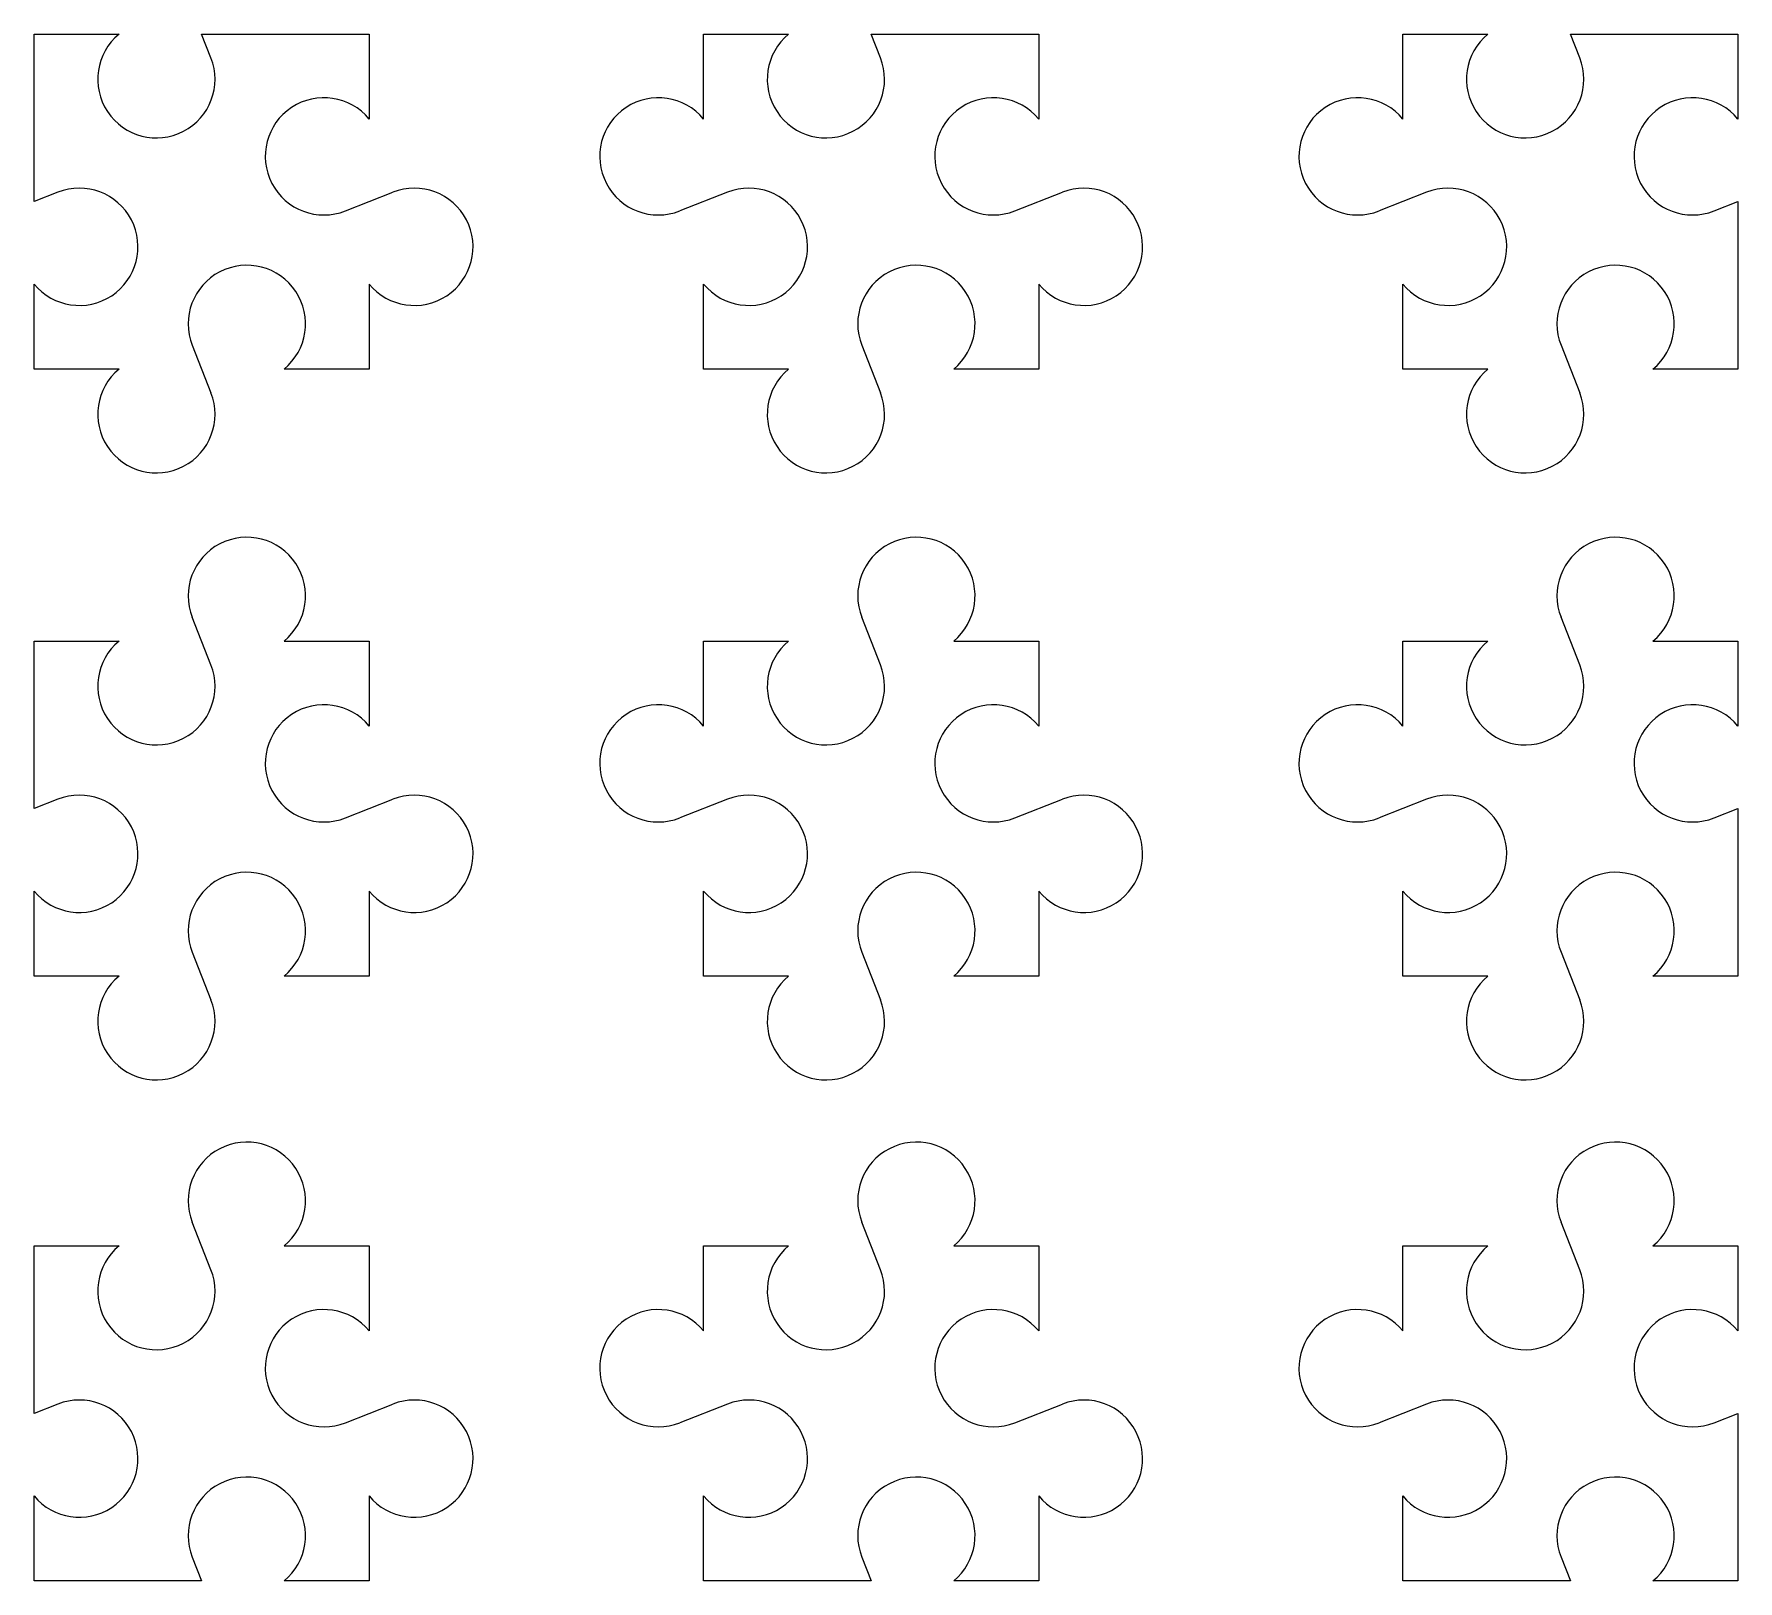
# Model space of a CAD drawing. Header units: millimetres. Extents: x 0 to 452, y -27 to 182.
# Drawn here: x 221.7 to 451.5, y -27 to 181.7 of the extents above; entities that cross this region are included whole.
import ezdxf

# ---------------------------------------------------------------- set-up
doc = ezdxf.new("R2010")
doc.units = ezdxf.units.MM
doc.header["$MEASUREMENT"] = 0
doc.layers.add('Default', color=7, linetype='Continuous')

msp = doc.modelspace()

# ---------------------------------------------------------------- linework, layer by layer
at = {"layer": 'Default', "color": 5}
for points in [[(221.7245, 181.6503), (221.7245, 181.6503), (233.1867, 181.6503), (233.1867, 181.6503)], [(221.7245, 159.0552), (221.7245, 159.0552), (221.7245, 181.6503), (221.7245, 181.6503)], [(245.58, 178.4399), (245.58, 178.4399), (244.3195, 181.6503), (244.3195, 181.6503)], [(244.3195, 181.6503), (244.3195, 181.6503), (266.9146, 181.6503), (266.9146, 181.6503)], [(266.9146, 181.6503), (266.9146, 181.6503), (266.9146, 170.188), (266.9146, 170.188)], [(312.0203, 181.6503), (312.0203, 181.6503), (323.4826, 181.6503), (323.4826, 181.6503)], [(312.0203, 170.1881), (312.0203, 170.1881), (312.0203, 181.6503), (312.0203, 181.6503)], [(335.876, 178.4399), (335.876, 178.4399), (334.6154, 181.6503), (334.6154, 181.6503)], [(334.6154, 181.6503), (334.6154, 181.6503), (357.2105, 181.6503), (357.2105, 181.6503)], [(357.2105, 181.6503), (357.2105, 181.6503), (357.2105, 170.1881), (357.2105, 170.1881)], [(406.32, 181.6503), (406.32, 181.6503), (417.7822, 181.6503), (417.7822, 181.6503)], [(406.32, 170.1881), (406.32, 170.1881), (406.32, 181.6503), (406.32, 181.6503)], [(430.1756, 178.4399), (430.1756, 178.4399), (428.9151, 181.6503), (428.9151, 181.6503)], [(428.9151, 181.6503), (428.9151, 181.6503), (451.5101, 181.6503), (451.5101, 181.6503)], [(451.5101, 181.6503), (451.5101, 181.6503), (451.5101, 170.1881), (451.5101, 170.1881)], [(224.9348, 160.3157), (224.9348, 160.3157), (221.7245, 159.0552), (221.7245, 159.0552)], [(263.7042, 157.7947), (263.7042, 157.7947), (270.1249, 160.3157), (270.1249, 160.3157)], [(315.2308, 160.3157), (315.2308, 160.3157), (308.81, 157.7947), (308.81, 157.7947)], [(354.0001, 157.7947), (354.0001, 157.7947), (360.4209, 160.3157), (360.4209, 160.3157)], [(409.5304, 160.3157), (409.5304, 160.3157), (403.1096, 157.7947), (403.1096, 157.7947)], [(448.2998, 157.7947), (448.2998, 157.7947), (451.5101, 159.0552), (451.5101, 159.0552)], [(451.5101, 159.0552), (451.5101, 159.0552), (451.5101, 136.4602), (451.5101, 136.4602)], [(221.7245, 136.4602), (221.7245, 136.4602), (221.7245, 147.9224), (221.7245, 147.9224)], [(266.9146, 147.9224), (266.9146, 147.9224), (266.9146, 136.4602), (266.9146, 136.4602)], [(312.0203, 136.4602), (312.0203, 136.4602), (312.0203, 147.9224), (312.0203, 147.9224)], [(357.2105, 147.9224), (357.2105, 147.9224), (357.2105, 136.4602), (357.2105, 136.4602)], [(406.32, 136.4602), (406.32, 136.4602), (406.32, 147.9224), (406.32, 147.9224)], [(243.059, 139.6705), (243.059, 139.6705), (245.58, 133.2498), (245.58, 133.2498)], [(333.3549, 139.6705), (333.3549, 139.6705), (335.876, 133.2498), (335.876, 133.2498)], [(427.6546, 139.6705), (427.6546, 139.6705), (430.1756, 133.2498), (430.1756, 133.2498)], [(233.1867, 136.4602), (233.1867, 136.4602), (221.7245, 136.4602), (221.7245, 136.4602)], [(266.9146, 136.4602), (266.9146, 136.4602), (255.4524, 136.4602), (255.4524, 136.4602)], [(323.4826, 136.4602), (323.4826, 136.4602), (312.0203, 136.4602), (312.0203, 136.4602)], [(357.2105, 136.4602), (357.2105, 136.4602), (345.7482, 136.4602), (345.7482, 136.4602)], [(417.7822, 136.4602), (417.7822, 136.4602), (406.32, 136.4602), (406.32, 136.4602)], [(451.5101, 136.4602), (451.5101, 136.4602), (440.0479, 136.4602), (440.0479, 136.4602)], [(245.58, 96.5598), (245.58, 96.5598), (243.059, 102.9805), (243.059, 102.9805)], [(335.876, 96.5598), (335.876, 96.5598), (333.3549, 102.9805), (333.3549, 102.9805)], [(430.1756, 96.5598), (430.1756, 96.5598), (427.6546, 102.9805), (427.6546, 102.9805)], [(221.7245, 99.7702), (221.7245, 99.7702), (233.1867, 99.7702), (233.1867, 99.7702)], [(221.7245, 77.1751), (221.7245, 77.1751), (221.7245, 99.7702), (221.7245, 99.7702)], [(255.4523, 99.7702), (255.4523, 99.7702), (266.9146, 99.7702), (266.9146, 99.7702)], [(266.9146, 99.7702), (266.9146, 99.7702), (266.9146, 88.308), (266.9146, 88.308)], [(312.0203, 88.308), (312.0203, 88.308), (312.0203, 99.7702), (312.0203, 99.7702)], [(312.0203, 99.7702), (312.0203, 99.7702), (323.4826, 99.7702), (323.4826, 99.7702)], [(345.7482, 99.7702), (345.7482, 99.7702), (357.2105, 99.7702), (357.2105, 99.7702)], [(357.2105, 99.7702), (357.2105, 99.7702), (357.2105, 88.308), (357.2105, 88.308)], [(406.32, 99.7702), (406.32, 99.7702), (417.7822, 99.7702), (417.7822, 99.7702)], [(406.32, 88.308), (406.32, 88.308), (406.32, 99.7702), (406.32, 99.7702)], [(440.0479, 99.7702), (440.0479, 99.7702), (451.5101, 99.7702), (451.5101, 99.7702)], [(451.5101, 99.7702), (451.5101, 99.7702), (451.5101, 88.308), (451.5101, 88.308)], [(224.9348, 78.4356), (224.9348, 78.4356), (221.7245, 77.1751), (221.7245, 77.1751)], [(263.7042, 75.9146), (263.7042, 75.9146), (270.1249, 78.4356), (270.1249, 78.4356)], [(315.2308, 78.4356), (315.2308, 78.4356), (308.81, 75.9146), (308.81, 75.9146)], [(354.0001, 75.9146), (354.0001, 75.9146), (360.4209, 78.4356), (360.4209, 78.4356)], [(409.5304, 78.4356), (409.5304, 78.4356), (403.1096, 75.9146), (403.1096, 75.9146)], [(448.2998, 75.9146), (448.2998, 75.9146), (451.5101, 77.1751), (451.5101, 77.1751)], [(451.5101, 77.1751), (451.5101, 77.1751), (451.5101, 54.5801), (451.5101, 54.5801)], [(221.7245, 54.5801), (221.7245, 54.5801), (221.7245, 66.0423), (221.7245, 66.0423)], [(266.9146, 66.0423), (266.9146, 66.0423), (266.9146, 54.5801), (266.9146, 54.5801)], [(312.0203, 54.5801), (312.0203, 54.5801), (312.0203, 66.0423), (312.0203, 66.0423)], [(357.2105, 66.0423), (357.2105, 66.0423), (357.2105, 54.5801), (357.2105, 54.5801)], [(406.32, 54.5801), (406.32, 54.5801), (406.32, 66.0423), (406.32, 66.0423)], [(243.059, 57.7904), (243.059, 57.7904), (245.58, 51.3696), (245.58, 51.3696)], [(333.3549, 57.7904), (333.3549, 57.7904), (335.876, 51.3696), (335.876, 51.3696)], [(427.6546, 57.7904), (427.6546, 57.7904), (430.1756, 51.3696), (430.1756, 51.3696)], [(233.1867, 54.5801), (233.1867, 54.5801), (221.7245, 54.5801), (221.7245, 54.5801)], [(266.9146, 54.5801), (266.9146, 54.5801), (255.4523, 54.5801), (255.4523, 54.5801)], [(323.4826, 54.5801), (323.4826, 54.5801), (312.0203, 54.5801), (312.0203, 54.5801)], [(357.2105, 54.5801), (357.2105, 54.5801), (345.7482, 54.5801), (345.7482, 54.5801)], [(417.7822, 54.5801), (417.7822, 54.5801), (406.32, 54.5801), (406.32, 54.5801)], [(451.5101, 54.5801), (451.5101, 54.5801), (440.0479, 54.5801), (440.0479, 54.5801)], [(245.58, 14.9712), (245.58, 14.9712), (243.059, 21.392), (243.059, 21.392)], [(335.876, 14.9712), (335.876, 14.9712), (333.3549, 21.392), (333.3549, 21.392)], [(430.1756, 14.9712), (430.1756, 14.9712), (427.6546, 21.392), (427.6546, 21.392)], [(221.7245, 18.1815), (221.7245, 18.1815), (233.1867, 18.1815), (233.1867, 18.1815)], [(221.7245, -4.4135), (221.7245, -4.4135), (221.7245, 18.1815), (221.7245, 18.1815)], [(255.4523, 18.1815), (255.4523, 18.1815), (266.9146, 18.1815), (266.9146, 18.1815)], [(266.9146, 18.1815), (266.9146, 18.1815), (266.9146, 6.7193), (266.9146, 6.7193)], [(312.0203, 18.1815), (312.0203, 18.1815), (323.4826, 18.1815), (323.4826, 18.1815)], [(312.0203, 6.7193), (312.0203, 6.7193), (312.0203, 18.1815), (312.0203, 18.1815)], [(345.7482, 18.1815), (345.7482, 18.1815), (357.2105, 18.1815), (357.2105, 18.1815)], [(357.2105, 18.1815), (357.2105, 18.1815), (357.2105, 6.7193), (357.2105, 6.7193)], [(406.32, 18.1815), (406.32, 18.1815), (417.7822, 18.1815), (417.7822, 18.1815)], [(406.32, 6.7193), (406.32, 6.7193), (406.32, 18.1815), (406.32, 18.1815)], [(440.0479, 18.1815), (440.0479, 18.1815), (451.5101, 18.1815), (451.5101, 18.1815)], [(451.5101, 18.1815), (451.5101, 18.1815), (451.5101, 6.7193), (451.5101, 6.7193)], [(224.9348, -3.153), (224.9348, -3.153), (221.7245, -4.4135), (221.7245, -4.4135)], [(263.7042, -5.674), (263.7042, -5.674), (270.1249, -3.153), (270.1249, -3.153)], [(315.2308, -3.153), (315.2308, -3.153), (308.81, -5.674), (308.81, -5.674)], [(354.0001, -5.674), (354.0001, -5.674), (360.4209, -3.153), (360.4209, -3.153)], [(409.5304, -3.153), (409.5304, -3.153), (403.1096, -5.674), (403.1096, -5.674)], [(448.2998, -5.674), (448.2998, -5.674), (451.5101, -4.4135), (451.5101, -4.4135)], [(451.5101, -4.4135), (451.5101, -4.4135), (451.5101, -27.0086), (451.5101, -27.0086)], [(221.7245, -27.0086), (221.7245, -27.0086), (221.7245, -15.5463), (221.7245, -15.5463)], [(266.9146, -15.5463), (266.9146, -15.5463), (266.9146, -27.0086), (266.9146, -27.0086)], [(312.0203, -27.0086), (312.0203, -27.0086), (312.0203, -15.5463), (312.0203, -15.5463)], [(357.2105, -15.5463), (357.2105, -15.5463), (357.2105, -27.0086), (357.2105, -27.0086)], [(406.32, -27.0086), (406.32, -27.0086), (406.32, -15.5463), (406.32, -15.5463)], [(243.059, -23.7982), (243.059, -23.7982), (244.3195, -27.0086), (244.3195, -27.0086)], [(333.3549, -23.7982), (333.3549, -23.7982), (334.6154, -27.0086), (334.6154, -27.0086)], [(427.6546, -23.7982), (427.6546, -23.7982), (428.9151, -27.0086), (428.9151, -27.0086)], [(244.3195, -27.0086), (244.3195, -27.0086), (221.7245, -27.0086), (221.7245, -27.0086)], [(266.9146, -27.0086), (266.9146, -27.0086), (255.4523, -27.0086), (255.4523, -27.0086)], [(334.6154, -27.0086), (334.6154, -27.0086), (312.0203, -27.0086), (312.0203, -27.0086)], [(357.2105, -27.0086), (357.2105, -27.0086), (345.7482, -27.0086), (345.7482, -27.0086)], [(428.9151, -27.0086), (428.9151, -27.0086), (406.32, -27.0086), (406.32, -27.0086)], [(451.5101, -27.0086), (451.5101, -27.0086), (440.0479, -27.0086), (440.0479, -27.0086)]]:
    msp.add_open_spline(points, degree=3, dxfattribs=at)
for points in [[(233.1867, 181.6503), (230.0654, 179.0757), (229.3908, 174.5602), (231.6235, 171.1859), (231.6235, 171.1859), (233.8561, 167.8114), (238.2758, 166.6665), (241.866, 168.5326), (241.866, 168.5326), (245.4562, 170.3986), (247.0588, 174.6736), (245.58, 178.4399)], [(323.4826, 181.6503), (320.3612, 179.0757), (319.6868, 174.5602), (321.9195, 171.1859), (321.9195, 171.1859), (324.1521, 167.8114), (328.5717, 166.6665), (332.1619, 168.5326), (332.1619, 168.5326), (335.7521, 170.3987), (337.3547, 174.6736), (335.876, 178.4399)], [(417.7822, 181.6503), (414.6609, 179.0757), (413.9864, 174.5602), (416.219, 171.1859), (416.219, 171.1859), (418.4517, 167.8114), (422.8713, 166.6665), (426.4616, 168.5326), (426.4616, 168.5326), (430.0517, 170.3987), (431.6544, 174.6736), (430.1756, 178.4399)], [(266.9146, 170.188), (264.3399, 173.3094), (259.8245, 173.9839), (256.4501, 171.7512), (256.4501, 171.7512), (253.0757, 169.5186), (251.9308, 165.0989), (253.7969, 161.5087), (253.7969, 161.5087), (255.6629, 157.9185), (259.9379, 156.3159), (263.7042, 157.7947)], [(312.0203, 170.1881), (309.4457, 173.3094), (304.9303, 173.9839), (301.5559, 171.7512), (301.5559, 171.7512), (298.1815, 169.5186), (297.0366, 165.0989), (298.9026, 161.5087), (298.9026, 161.5087), (300.7686, 157.9185), (305.0437, 156.3159), (308.81, 157.7947)], [(357.2105, 170.1881), (354.6358, 173.3094), (350.1204, 173.9839), (346.746, 171.7512), (346.746, 171.7512), (343.3716, 169.5186), (342.2267, 165.0989), (344.0928, 161.5087), (344.0928, 161.5087), (345.9588, 157.9185), (350.2338, 156.3159), (354.0001, 157.7947)], [(406.32, 170.1881), (403.7453, 173.3094), (399.2299, 173.9839), (395.8555, 171.7512), (395.8555, 171.7512), (392.4811, 169.5186), (391.3363, 165.0989), (393.2023, 161.5087), (393.2023, 161.5087), (395.0683, 157.9185), (399.3433, 156.3159), (403.1096, 157.7947)], [(451.5101, 170.1881), (448.9354, 173.3094), (444.4201, 173.9839), (441.0456, 171.7512), (441.0456, 171.7512), (437.6712, 169.5186), (436.5264, 165.0989), (438.3924, 161.5087), (438.3924, 161.5087), (440.2584, 157.9185), (444.5334, 156.3159), (448.2998, 157.7947)], [(221.7245, 147.9224), (224.2991, 144.801), (228.8145, 144.1266), (232.1889, 146.3593), (232.1889, 146.3593), (235.5633, 148.5919), (236.7082, 153.0116), (234.8422, 156.6017), (234.8422, 156.6017), (232.9761, 160.1919), (228.7011, 161.7945), (224.9349, 160.3157)], [(266.9146, 147.9224), (269.4891, 144.801), (274.0046, 144.1266), (277.3791, 146.3593), (277.3791, 146.3593), (280.7534, 148.5919), (281.8983, 153.0116), (280.0323, 156.6017), (280.0323, 156.6017), (278.1663, 160.1919), (273.8912, 161.7945), (270.125, 160.3157)], [(312.0203, 147.9224), (314.595, 144.801), (319.1103, 144.1266), (322.4848, 146.3593), (322.4848, 146.3593), (325.8592, 148.5919), (327.0041, 153.0116), (325.1381, 156.6017), (325.1381, 156.6017), (323.272, 160.1919), (318.9971, 161.7945), (315.2308, 160.3157)], [(357.2105, 147.9224), (359.7851, 144.801), (364.3005, 144.1266), (367.6749, 146.3593), (367.6749, 146.3593), (371.0494, 148.5919), (372.1943, 153.0116), (370.3282, 156.6017), (370.3282, 156.6017), (368.4621, 160.1919), (364.1872, 161.7945), (360.4209, 160.3157)], [(406.32, 147.9224), (408.8946, 144.8011), (413.41, 144.1266), (416.7844, 146.3593), (416.7844, 146.3593), (420.1589, 148.592), (421.3038, 153.0116), (419.4377, 156.6017), (419.4377, 156.6017), (417.5716, 160.1919), (413.2967, 161.7945), (409.5304, 160.3157)], [(255.4524, 136.4602), (258.5737, 139.0348), (259.2481, 143.5502), (257.0155, 146.9247), (257.0155, 146.9247), (254.7828, 150.299), (250.3632, 151.4439), (246.773, 149.5779), (246.773, 149.5779), (243.1828, 147.7119), (241.5802, 143.4369), (243.059, 139.6705)], [(345.7482, 136.4602), (348.8695, 139.0348), (349.5441, 143.5502), (347.3114, 146.9247), (347.3114, 146.9247), (345.0787, 150.299), (340.6591, 151.4439), (337.0689, 149.5779), (337.0689, 149.5779), (333.4787, 147.7119), (331.8762, 143.4369), (333.3549, 139.6706)], [(440.0479, 136.4602), (443.1692, 139.0349), (443.8437, 143.5502), (441.611, 146.9247), (441.611, 146.9247), (439.3783, 150.299), (434.9587, 151.4439), (431.3685, 149.5779), (431.3685, 149.5779), (427.7784, 147.7119), (426.1758, 143.4369), (427.6546, 139.6706)], [(233.1867, 136.4602), (230.0654, 133.8856), (229.3908, 129.3701), (231.6235, 125.9958), (231.6235, 125.9958), (233.8561, 122.6213), (238.2758, 121.4764), (241.866, 123.3424), (241.866, 123.3424), (245.4562, 125.2084), (247.0588, 129.4835), (245.58, 133.2498)], [(323.4826, 136.4602), (320.3612, 133.8856), (319.6868, 129.3701), (321.9195, 125.9958), (321.9195, 125.9958), (324.1521, 122.6213), (328.5717, 121.4764), (332.1619, 123.3424), (332.1619, 123.3424), (335.7521, 125.2085), (337.3547, 129.4835), (335.876, 133.2498)], [(417.7822, 136.4602), (414.6609, 133.8856), (413.9864, 129.3701), (416.219, 125.9958), (416.219, 125.9958), (418.4517, 122.6213), (422.8713, 121.4764), (426.4616, 123.3424), (426.4616, 123.3424), (430.0517, 125.2085), (431.6544, 129.4835), (430.1756, 133.2498)], [(255.4523, 99.7702), (258.5737, 102.3448), (259.2481, 106.8602), (257.0154, 110.2347), (257.0154, 110.2347), (254.7828, 113.609), (250.3632, 114.7539), (246.773, 112.8879), (246.773, 112.8879), (243.1828, 111.0219), (241.5802, 106.7468), (243.059, 102.9806)], [(345.7482, 99.7702), (348.8695, 102.3448), (349.5441, 106.8602), (347.3114, 110.2347), (347.3114, 110.2347), (345.0787, 113.609), (340.6591, 114.7539), (337.0689, 112.8879), (337.0689, 112.8879), (333.4787, 111.0219), (331.8762, 106.7468), (333.3549, 102.9806)], [(440.0479, 99.7702), (443.1692, 102.3448), (443.8437, 106.8602), (441.611, 110.2347), (441.611, 110.2347), (439.3783, 113.609), (434.9587, 114.7539), (431.3685, 112.8879), (431.3685, 112.8879), (427.7784, 111.0219), (426.1758, 106.7468), (427.6546, 102.9806)], [(233.1867, 99.7702), (230.0654, 97.1955), (229.3908, 92.6801), (231.6235, 89.3057), (231.6235, 89.3057), (233.8561, 85.9313), (238.2758, 84.7864), (241.866, 86.6524), (241.866, 86.6524), (245.4562, 88.5185), (247.0588, 92.7934), (245.58, 96.5598)], [(323.4826, 99.7702), (320.3612, 97.1955), (319.6868, 92.6801), (321.9195, 89.3057), (321.9195, 89.3057), (324.1521, 85.9313), (328.5717, 84.7864), (332.1619, 86.6525), (332.1619, 86.6525), (335.7521, 88.5185), (337.3547, 92.7934), (335.876, 96.5598)], [(417.7822, 99.7702), (414.6609, 97.1955), (413.9864, 92.6801), (416.219, 89.3057), (416.219, 89.3057), (418.4517, 85.9313), (422.8713, 84.7864), (426.4616, 86.6525), (426.4616, 86.6525), (430.0517, 88.5185), (431.6544, 92.7934), (430.1756, 96.5598)], [(266.9146, 88.308), (264.3399, 91.4293), (259.8245, 92.1037), (256.45, 89.871), (256.45, 89.871), (253.0757, 87.6384), (251.9308, 83.2187), (253.7969, 79.6286), (253.7969, 79.6286), (255.6629, 76.0384), (259.9378, 74.4358), (263.7042, 75.9146)], [(312.0203, 88.308), (309.4457, 91.4293), (304.9303, 92.1037), (301.5559, 89.871), (301.5559, 89.871), (298.1815, 87.6384), (297.0366, 83.2187), (298.9026, 79.6286), (298.9026, 79.6286), (300.7686, 76.0384), (305.0437, 74.4358), (308.81, 75.9146)], [(357.2105, 88.308), (354.6358, 91.4293), (350.1204, 92.1037), (346.746, 89.871), (346.746, 89.871), (343.3716, 87.6384), (342.2267, 83.2187), (344.0928, 79.6286), (344.0928, 79.6286), (345.9588, 76.0384), (350.2338, 74.4358), (354.0001, 75.9146)], [(406.32, 88.308), (403.7453, 91.4293), (399.2299, 92.1037), (395.8555, 89.871), (395.8555, 89.871), (392.4811, 87.6384), (391.3363, 83.2187), (393.2023, 79.6286), (393.2023, 79.6286), (395.0683, 76.0384), (399.3433, 74.4358), (403.1096, 75.9146)], [(451.5101, 88.308), (448.9354, 91.4293), (444.4201, 92.1037), (441.0456, 89.871), (441.0456, 89.871), (437.6712, 87.6384), (436.5264, 83.2187), (438.3924, 79.6286), (438.3924, 79.6286), (440.2584, 76.0384), (444.5334, 74.4358), (448.2998, 75.9146)], [(221.7245, 66.0423), (224.2991, 62.921), (228.8145, 62.2464), (232.1889, 64.4791), (232.1889, 64.4791), (235.5633, 66.7118), (236.7082, 71.1314), (234.8422, 74.7216), (234.8422, 74.7216), (232.9761, 78.3118), (228.7011, 79.9144), (224.9348, 78.4356)], [(266.9146, 66.0423), (269.4891, 62.921), (274.0046, 62.2464), (277.3791, 64.4791), (277.3791, 64.4791), (280.7534, 66.7118), (281.8983, 71.1314), (280.0323, 74.7216), (280.0323, 74.7216), (278.1663, 78.3118), (273.8912, 79.9144), (270.1249, 78.4356)], [(312.0203, 66.0423), (314.595, 62.921), (319.1103, 62.2464), (322.4848, 64.4791), (322.4848, 64.4791), (325.8592, 66.7118), (327.0041, 71.1314), (325.1381, 74.7216), (325.1381, 74.7216), (323.272, 78.3118), (318.9971, 79.9144), (315.2308, 78.4356)], [(357.2105, 66.0423), (359.7851, 62.921), (364.3005, 62.2464), (367.6749, 64.4791), (367.6749, 64.4791), (371.0494, 66.7118), (372.1943, 71.1314), (370.3282, 74.7216), (370.3282, 74.7216), (368.4621, 78.3118), (364.1872, 79.9144), (360.4209, 78.4356)], [(406.32, 66.0423), (408.8946, 62.921), (413.41, 62.2464), (416.7844, 64.4791), (416.7844, 64.4791), (420.1589, 66.7118), (421.3038, 71.1314), (419.4377, 74.7216), (419.4377, 74.7216), (417.5716, 78.3118), (413.2967, 79.9144), (409.5304, 78.4356)], [(255.4523, 54.5801), (258.5737, 57.1547), (259.2481, 61.6701), (257.0154, 65.0445), (257.0154, 65.0445), (254.7828, 68.4189), (250.3632, 69.5638), (246.773, 67.6977), (246.773, 67.6977), (243.1828, 65.8317), (241.5802, 61.5567), (243.059, 57.7905)], [(345.7482, 54.5801), (348.8695, 57.1547), (349.5441, 61.6701), (347.3114, 65.0445), (347.3114, 65.0445), (345.0787, 68.4189), (340.6591, 69.5638), (337.0689, 67.6977), (337.0689, 67.6977), (333.4787, 65.8317), (331.8762, 61.5567), (333.3549, 57.7905)], [(440.0479, 54.5801), (443.1692, 57.1547), (443.8437, 61.6701), (441.611, 65.0445), (441.611, 65.0445), (439.3783, 68.4189), (434.9587, 69.5638), (431.3685, 67.6977), (431.3685, 67.6977), (427.7784, 65.8317), (426.1758, 61.5567), (427.6546, 57.7905)], [(233.1867, 54.5801), (230.0654, 52.0054), (229.3908, 47.49), (231.6235, 44.1156), (231.6235, 44.1156), (233.8561, 40.7412), (238.2758, 39.5962), (241.866, 41.4623), (241.866, 41.4623), (245.4562, 43.3284), (247.0588, 47.6033), (245.58, 51.3696)], [(323.4826, 54.5801), (320.3612, 52.0054), (319.6868, 47.49), (321.9195, 44.1156), (321.9195, 44.1156), (324.1521, 40.7412), (328.5717, 39.5962), (332.1619, 41.4624), (332.1619, 41.4624), (335.7521, 43.3284), (337.3547, 47.6033), (335.876, 51.3696)], [(417.7822, 54.5801), (414.6609, 52.0054), (413.9864, 47.49), (416.219, 44.1156), (416.219, 44.1156), (418.4517, 40.7412), (422.8713, 39.5962), (426.4616, 41.4624), (426.4616, 41.4624), (430.0517, 43.3284), (431.6544, 47.6033), (430.1756, 51.3696)], [(255.4523, 18.1815), (258.5737, 20.7562), (259.2481, 25.2717), (257.0154, 28.6461), (257.0154, 28.6461), (254.7828, 32.0204), (250.3632, 33.1653), (246.773, 31.2993), (246.773, 31.2993), (243.1828, 29.4333), (241.5802, 25.1583), (243.059, 21.392)], [(345.7482, 18.1815), (348.8695, 20.7562), (349.5441, 25.2717), (347.3114, 28.646), (347.3114, 28.646), (345.0787, 32.0204), (340.6591, 33.1653), (337.0688, 31.2993), (337.0688, 31.2993), (333.4787, 29.4333), (331.8762, 25.1583), (333.3549, 21.392)], [(440.0479, 18.1815), (443.1692, 20.7562), (443.8437, 25.2717), (441.611, 28.6461), (441.611, 28.6461), (439.3783, 32.0204), (434.9587, 33.1653), (431.3685, 31.2993), (431.3685, 31.2993), (427.7784, 29.4333), (426.1758, 25.1583), (427.6546, 21.392)], [(233.1867, 18.1815), (230.0654, 15.6069), (229.3908, 11.0915), (231.6235, 7.7171), (231.6235, 7.7171), (233.8561, 4.3427), (238.2758, 3.1978), (241.866, 5.0638), (241.866, 5.0638), (245.4562, 6.9299), (247.0588, 11.2049), (245.58, 14.9712)], [(323.4826, 18.1815), (320.3612, 15.6069), (319.6868, 11.0915), (321.9194, 7.7171), (321.9194, 7.7171), (324.1521, 4.3427), (328.5717, 3.1978), (332.1619, 5.0638), (332.1619, 5.0638), (335.7521, 6.9299), (337.3547, 11.2049), (335.876, 14.9712)], [(417.7822, 18.1815), (414.6609, 15.6069), (413.9864, 11.0915), (416.219, 7.7171), (416.219, 7.7171), (418.4517, 4.3427), (422.8713, 3.1978), (426.4616, 5.0638), (426.4616, 5.0638), (430.0517, 6.9299), (431.6544, 11.2049), (430.1756, 14.9712)], [(266.9146, 6.7193), (264.3399, 9.8407), (259.8245, 10.5152), (256.45, 8.2825), (256.45, 8.2825), (253.0757, 6.0499), (251.9308, 1.6302), (253.7969, -1.96), (253.7969, -1.96), (255.6629, -5.5502), (259.9379, -7.1528), (263.7042, -5.674)], [(312.0203, 6.7193), (309.4457, 9.8407), (304.9303, 10.5152), (301.5559, 8.2825), (301.5559, 8.2825), (298.1814, 6.0498), (297.0366, 1.6302), (298.9026, -1.9601), (298.9026, -1.9601), (300.7686, -5.5502), (305.0437, -7.1528), (308.81, -5.674)], [(357.2105, 6.7193), (354.6358, 9.8407), (350.1204, 10.5152), (346.746, 8.2825), (346.746, 8.2825), (343.3715, 6.0498), (342.2267, 1.6302), (344.0928, -1.9601), (344.0928, -1.9601), (345.9588, -5.5502), (350.2338, -7.1528), (354.0001, -5.674)], [(406.32, 6.7193), (403.7453, 9.8407), (399.2299, 10.5152), (395.8555, 8.2825), (395.8555, 8.2825), (392.4811, 6.0499), (391.3363, 1.6302), (393.2023, -1.96), (393.2023, -1.96), (395.0683, -5.5502), (399.3433, -7.1528), (403.1096, -5.674)], [(451.5101, 6.7193), (448.9354, 9.8407), (444.4201, 10.5152), (441.0456, 8.2825), (441.0456, 8.2825), (437.6712, 6.0499), (436.5264, 1.6302), (438.3924, -1.96), (438.3924, -1.96), (440.2584, -5.5502), (444.5334, -7.1528), (448.2998, -5.674)], [(221.7245, -15.5463), (224.2991, -18.6677), (228.8145, -19.3421), (232.1889, -17.1094), (232.1889, -17.1094), (235.5633, -14.8768), (236.7082, -10.4571), (234.8422, -6.867), (234.8422, -6.867), (232.9761, -3.2768), (228.7011, -1.6742), (224.9348, -3.153)], [(266.9146, -15.5463), (269.4891, -18.6677), (274.0046, -19.3421), (277.3791, -17.1094), (277.3791, -17.1094), (280.7534, -14.8768), (281.8983, -10.4571), (280.0323, -6.867), (280.0323, -6.867), (278.1663, -3.2768), (273.8912, -1.6742), (270.1249, -3.153)], [(312.0203, -15.5463), (314.595, -18.6677), (319.1103, -19.3421), (322.4848, -17.1094), (322.4848, -17.1094), (325.8592, -14.8768), (327.004, -10.4572), (325.138, -6.867), (325.138, -6.867), (323.272, -3.2768), (318.9971, -1.6742), (315.2308, -3.153)], [(357.2105, -15.5463), (359.7851, -18.6677), (364.3005, -19.3421), (367.6749, -17.1094), (367.6749, -17.1094), (371.0494, -14.8768), (372.1942, -10.4572), (370.3281, -6.867), (370.3281, -6.867), (368.4621, -3.2768), (364.1872, -1.6742), (360.4209, -3.153)], [(406.32, -15.5463), (408.8946, -18.6677), (413.41, -19.3421), (416.7844, -17.1094), (416.7844, -17.1094), (420.1589, -14.8768), (421.3038, -10.4571), (419.4377, -6.867), (419.4377, -6.867), (417.5716, -3.2768), (413.2967, -1.6742), (409.5304, -3.153)], [(255.4523, -27.0086), (258.5737, -24.4339), (259.2481, -19.9185), (257.0154, -16.544), (257.0154, -16.544), (254.7828, -13.1697), (250.3632, -12.0248), (246.773, -13.8908), (246.773, -13.8908), (243.1828, -15.7568), (241.5802, -20.0318), (243.059, -23.7982)], [(345.7482, -27.0086), (348.8695, -24.4339), (349.5441, -19.9185), (347.3114, -16.5441), (347.3114, -16.5441), (345.0787, -13.1697), (340.6591, -12.0248), (337.0688, -13.8908), (337.0688, -13.8908), (333.4787, -15.7568), (331.8762, -20.0318), (333.3549, -23.7982)], [(440.0479, -27.0086), (443.1692, -24.4339), (443.8437, -19.9185), (441.611, -16.544), (441.611, -16.544), (439.3783, -13.1697), (434.9587, -12.0248), (431.3685, -13.8908), (431.3685, -13.8908), (427.7784, -15.7568), (426.1758, -20.0318), (427.6546, -23.7982)]]:
    msp.add_open_spline(points, degree=3, knots=[0, 0, 0, 0, 0.25, 0.25, 0.25, 0.25, 0.5, 0.5, 0.5, 0.5, 1, 1, 1, 1], dxfattribs=at)

doc.saveas('drawing.dxf')
